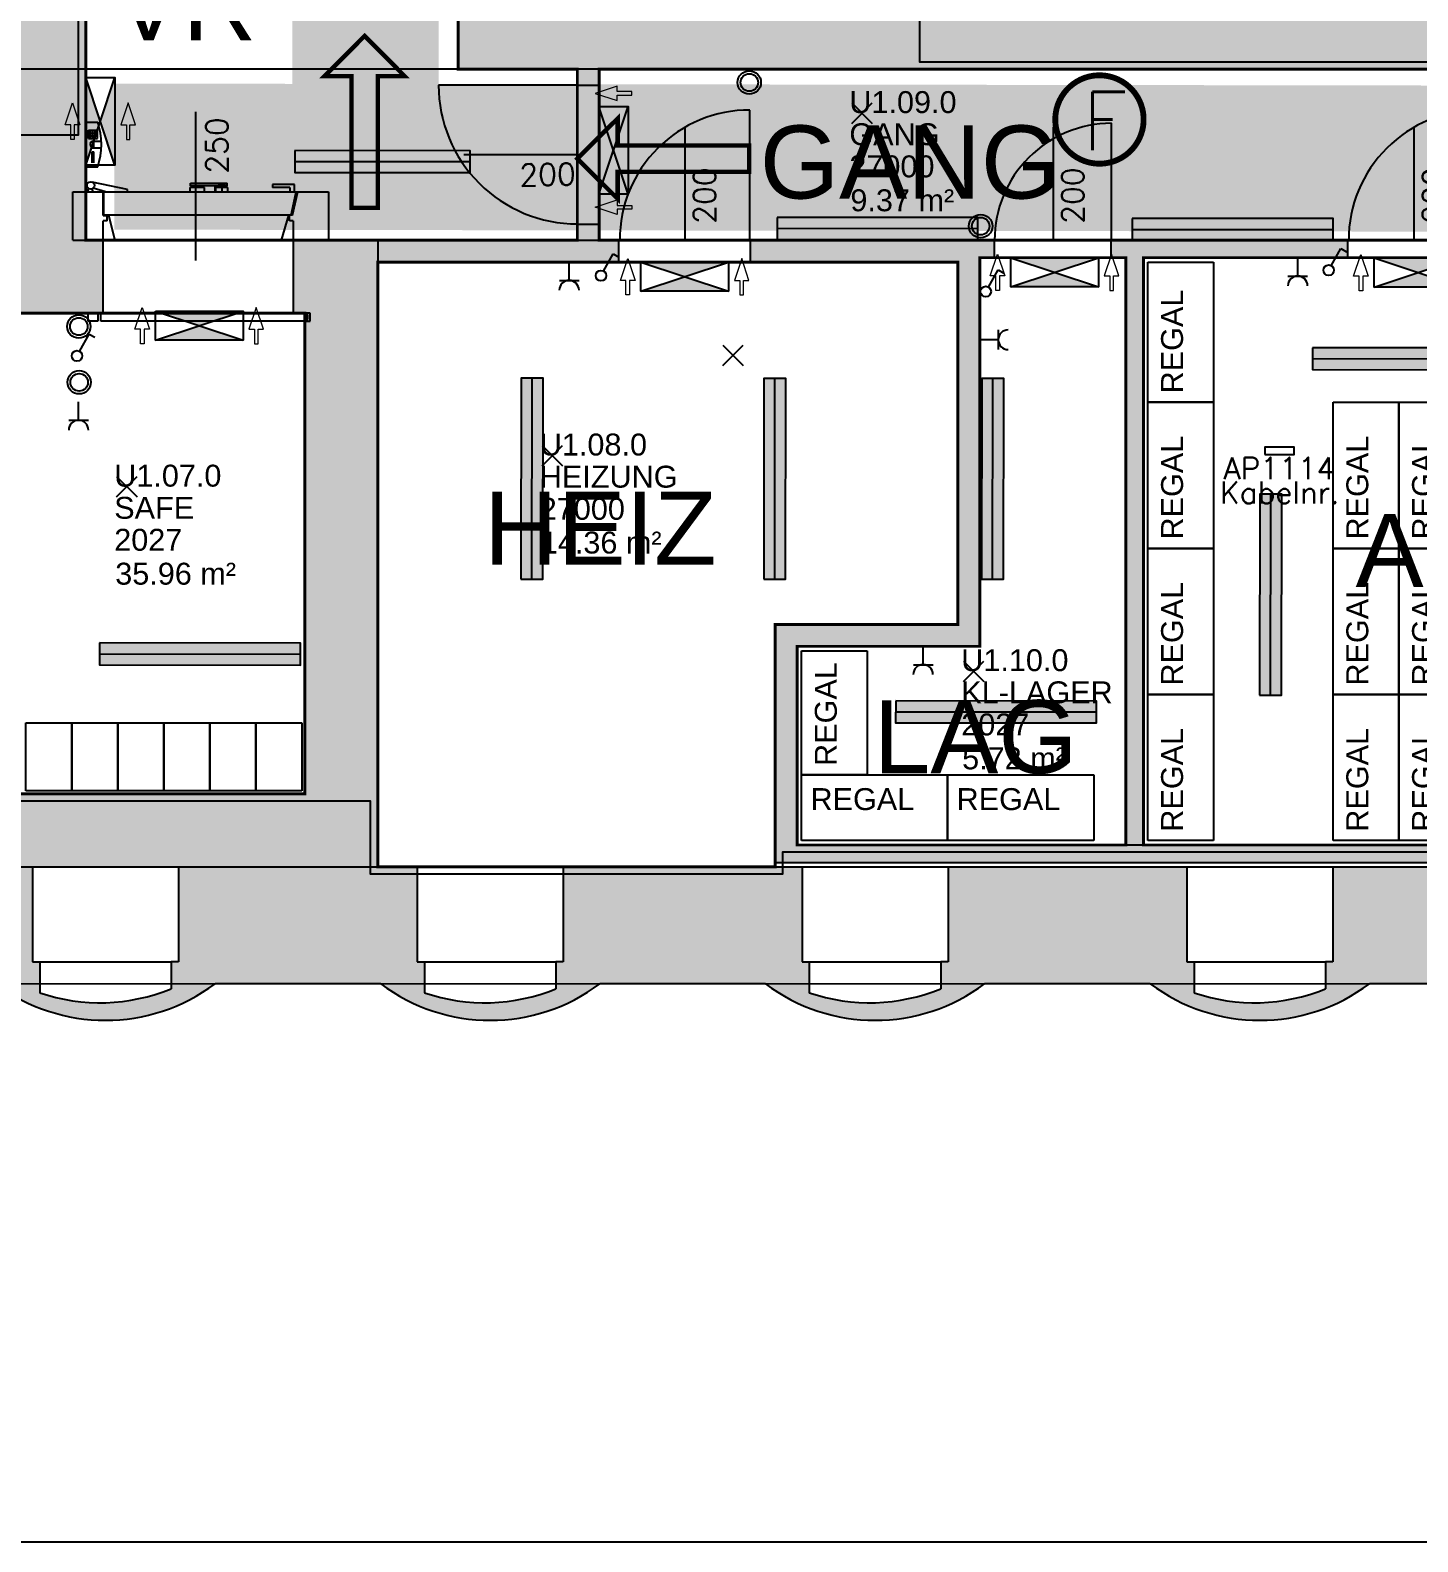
# Model space of a CAD drawing. Extents: x -90 to 4351, y -312 to 2865.
# Drawn here: x 1760 to 2710, y -186 to 849 of the extents above; entities that cross this region are included whole.
import ezdxf
from ezdxf.enums import TextEntityAlignment as Align

# ---------------------------------------------------------------- set-up
doc = ezdxf.new("R2010")
doc.units = 0
doc.header["$LTSCALE"] = 120
doc.header["$MEASUREMENT"] = 0
doc.header["$PDMODE"] = 3
doc.header["$PDSIZE"] = 7
doc.layers.get('0').update_dxf_attribs({"linetype": 'CONTINUOUS'})
for name, color, linetype in [('Added', 3, 'CONTINUOUS'), ('ARC-Tueren', 5, 'CONTINUOUS'), ('ARC-Tueren-nv', 5, 'CONTINUOUS'), ('BE-T-RNBVBF', 7, 'CONTINUOUS'), ('Deleted', 1, 'CONTINUOUS')]:
    doc.layers.add(name, color=color, linetype=linetype)
doc.styles.add('ATTRIBUTE', font='arial.ttf', dxfattribs={"width": 0.8, "height": 12.5})
doc.styles.add('MOE', font='arial.ttf')
doc.styles.add('RNB', font='arial.ttf', dxfattribs={"width": 0.8})
doc.styles.get("Standard").update_dxf_attribs({"font": 'simplex.shx'})

# ---------------------------------------------------------------- blocks, each defined once
blk = doc.blocks.new('WLAN-Sender')
at = {"layer": 'Added'}
blk.add_lwpolyline([(-10, 0), (10, 0), (10, 5), (-10, 5)], close=True, dxfattribs=at)
at = {"layer": 'Deleted'}
blk.add_lwpolyline([(-10, 0), (10, 0), (10, 5), (-10, 5)], close=True, dxfattribs=at)
at = {"layer": 'Added'}
for tag, p in [('ACCESSPOINT-NR.', (0, -17)), ('KABELNR.', (0, -33.6))]:
    blk.add_attdef(tag, text='', height=15, dxfattribs=at).set_placement(p, align=Align.CENTER)
at = {"layer": 'Deleted'}
for tag, p in [('ACCESSPOINT-NR.', (0, -17)), ('KABELNR.', (0, -33.6))]:
    blk.add_attdef(tag, text='', height=15, dxfattribs=at).set_placement(p, align=Align.CENTER)
blk = doc.blocks.new('RNB-VBF')
at = {"layer": 'Added'}
blk.add_point((0, 0), dxfattribs=at)
at = {"layer": 'Deleted'}
blk.add_point((0, 0), dxfattribs=at)
at = {"layer": 'Added', "style": 'RNB'}
for tag, p in [('RAUM_NUMMER', (-8.6, 0.1)), ('RAUM_BEZEICHNUNG', (-8.6, -21.9)), ('RAUM_NUMMER_OE', (-8.6, -43.9)), ('FLAECHE', (-7.9, -67.1))]:
    blk.add_attdef(tag, p, '', height=15, dxfattribs=at)
for tag, p, height, flags in [('BELEGUNG_MAX', (72.4, -52.8), 2.5, 9), ('BELEGUNG_AUS_MOEBLIERUNGSPLAN', (72.4, -56.9), 2.5, 9), ('ID', (72.4, -61.1), 2.5, 9), ('BEMERKUNG', (72.4, -69.4), 2.5, 9), ('RAUM_HOEHE', (72.4, -73.4), 2.5, 9), ('ID_RNB', (72.4, -65.3), 2.5, 9), ('RAUM_NUMMER_PLATZHALTER', (-9.2, -89.3), 15, 1), ('RAUM_FUNKTION', (72.4, -77.4), 2.5, 9), ('RAUM_AUFBAU', (72.4, -81.4), 2.5, 9), ('RAUM_MIETEINHEIT', (72.4, -85.4), 2.5, 9), ('BODENBELAG_AUS_PLAN', (-9.2, -111.3), 15, 1)]:
    blk.add_attdef(tag, p, '', height=height, dxfattribs=dict(at, flags=flags))
at = {"layer": 'Deleted', "style": 'RNB'}
for tag, p in [('RAUM_NUMMER', (-8.6, 0.1)), ('RAUM_BEZEICHNUNG', (-8.6, -21.9)), ('RAUM_NUMMER_OE', (-8.6, -43.9)), ('FLAECHE', (-7.9, -67.1))]:
    blk.add_attdef(tag, p, '', height=15, dxfattribs=at)
for tag, p, height, flags in [('BELEGUNG_MAX', (72.4, -52.8), 2.5, 9), ('BELEGUNG_AUS_MOEBLIERUNGSPLAN', (72.4, -56.9), 2.5, 9), ('ID', (72.4, -61.1), 2.5, 9), ('BEMERKUNG', (72.4, -69.4), 2.5, 9), ('RAUM_HOEHE', (72.4, -73.4), 2.5, 9), ('ID_RNB', (72.4, -65.3), 2.5, 9), ('RAUM_NUMMER_PLATZHALTER', (-9.2, -89.3), 15, 1), ('RAUM_FUNKTION', (72.4, -77.4), 2.5, 9), ('RAUM_AUFBAU', (72.4, -81.4), 2.5, 9), ('RAUM_MIETEINHEIT', (72.4, -85.4), 2.5, 9), ('BODENBELAG_AUS_PLAN', (-9.2, -111.3), 15, 1)]:
    blk.add_attdef(tag, p, '', height=height, dxfattribs=dict(at, flags=flags))
blk = doc.blocks.new('*U41')
for p, q in [((0, 0), (31.5, 0)), ((0, -46.5), (0, 0)), ((31.5, 0), (31.5, -46.5)), ((31.5, -46.5), (0, -46.5))]:
    blk.add_line(p, q)
at = {"style": 'MOE'}
blk.add_attdef('BEZEICHNUNG', (-2, -72.4), '', height=15, dxfattribs=at)
for tag, p, flags in [('LAENGE1', (-3.6, -89.5), 3), ('BREITE1', (-3.8, -104.6), 3), ('HOEHE', (-4.5, -120.7), 1), ('INVENTARNUMMER', (-4.5, -136.1), 1), ('HERSTELLER', (-4.5, -151.1), 1), ('DB_ID', (-4.5, -166.1), 1), ('BEMERKUNG', (-4.5, -184.3), 1)]:
    blk.add_attdef(tag, p, '', height=12.5, dxfattribs=dict(at, flags=flags))
blk = doc.blocks.new('*U44')
for p, q in [((0, 0), (96, 0)), ((0, -45), (0, 0)), ((96, 0), (96, -45)), ((96, -45), (0, -45))]:
    blk.add_line(p, q)
at = {"style": 'MOE'}
blk.add_attdef('BEZEICHNUNG', (6.1, -24.1), '', height=15, dxfattribs=at)
for tag, p, flags in [('LAENGE1', (7.7, -61.2), 3), ('BREITE1', (7.6, -76.7), 3), ('HOEHE', (7.7, -91.8), 1), ('INVENTARNUMMER', (7.7, -107.2), 1), ('HERSTELLER', (7.7, -122.2), 1), ('DB_ID', (7.7, -137.2), 1), ('BEMERKUNG', (7.7, -155.4), 1)]:
    blk.add_attdef(tag, p, '', height=12.5, dxfattribs=dict(at, flags=flags))
blk = doc.blocks.new('*U46')
for p, q in [((0, 0), (100, 0)), ((0, -45), (0, 0)), ((100, 0), (100, -45)), ((100, -45), (0, -45))]:
    blk.add_line(p, q)
at = {"style": 'MOE'}
blk.add_attdef('BEZEICHNUNG', (6.1, -24.1), '', height=15, dxfattribs=at)
for tag, p, flags in [('LAENGE1', (7.7, -61.2), 3), ('BREITE1', (7.6, -76.7), 3), ('HOEHE', (7.7, -91.8), 1), ('INVENTARNUMMER', (7.7, -107.2), 1), ('HERSTELLER', (7.7, -122.2), 1), ('DB_ID', (7.7, -137.2), 1), ('BEMERKUNG', (7.7, -155.4), 1)]:
    blk.add_attdef(tag, p, '', height=12.5, dxfattribs=dict(at, flags=flags))
blk = doc.blocks.new('*U47')
for p, q in [((0, 0), (85, 0)), ((0, -45), (0, 0)), ((85, 0), (85, -45)), ((85, -45), (0, -45))]:
    blk.add_line(p, q)
at = {"style": 'MOE'}
blk.add_attdef('BEZEICHNUNG', (6.1, -24.1), '', height=15, dxfattribs=at)
for tag, p, flags in [('LAENGE1', (7.7, -61.2), 3), ('BREITE1', (7.6, -76.7), 3), ('HOEHE', (7.7, -91.8), 1), ('INVENTARNUMMER', (7.7, -107.2), 1), ('HERSTELLER', (7.7, -122.2), 1), ('DB_ID', (7.7, -137.2), 1), ('BEMERKUNG', (7.7, -155.4), 1)]:
    blk.add_attdef(tag, p, '', height=12.5, dxfattribs=dict(at, flags=flags))
blk = doc.blocks.new('*U63')
at = {"layer": 'ARC-Tueren'}
blk.add_line((-47, -28.3), (-47, -123.3), dxfattribs=at)
blk.add_arc((-47, -28.3), 95, 270, 0, dxfattribs=at)
at = {"layer": 'ARC-Tueren-nv'}
blk.add_line((0.5, -105.9), (0.5, -28.3), dxfattribs=at)
at = {"layer": 'ARC-Tueren-nv', "flags": 1}
for tag, p in [('TUERTYP', (-98.6, 40.2)), ('FLAECHE', (-98.6, 31.6)), ('DORNMASS', (-98.6, 23.1)), ('ANSCHLAGTYP', (-98.6, 14.5)), ('MATERIAL', (-98.6, 5.9)), ('FARBE', (-98.6, -2.6))]:
    blk.add_attdef(tag, p, '', height=5, dxfattribs=at)
at = {"layer": 'ARC-Tueren-nv'}
for tag, p in [('BRANDSCHUTZ-KL', (1.3, 4.2)), ('BEMERKUNG', (4.2, -11.2)), ('TUER-NR', (0.6, -14.2))]:
    blk.add_attdef(tag, text='', height=12.5, dxfattribs=at).set_placement(p, align=Align.CENTER)
at = {"layer": 'ARC-Tueren-nv', "flags": 2}
blk.add_attdef('BREITE1', (-5, -68.5), '', height=15, rotation=91.3087, dxfattribs=at)
at = {"layer": 'ARC-Tueren-nv'}
blk.add_attdef('HOEHE', (22.1, -67.9), '', height=15, rotation=91.3087, dxfattribs=at)
blk = doc.blocks.new('*U65')
at = {"layer": 'ARC-Tueren'}
blk.add_line((-44, -28.3), (-44, -117.4), dxfattribs=at)
blk.add_arc((-44, -28.3), 89.1, 270, 0, dxfattribs=at)
at = {"layer": 'ARC-Tueren-nv'}
blk.add_line((0.5, -105.9), (0.5, -28.3), dxfattribs=at)
at = {"layer": 'ARC-Tueren-nv', "flags": 1}
for tag, p in [('TUERTYP', (-98.6, 40.2)), ('FLAECHE', (-98.6, 31.6)), ('DORNMASS', (-98.6, 23.1)), ('ANSCHLAGTYP', (-98.6, 14.5)), ('MATERIAL', (-98.6, 5.9)), ('FARBE', (-98.6, -2.6))]:
    blk.add_attdef(tag, p, '', height=5, dxfattribs=at)
at = {"layer": 'ARC-Tueren-nv'}
for tag, p in [('BRANDSCHUTZ-KL', (1.3, 4.2)), ('BEMERKUNG', (4.2, -11.2)), ('TUER-NR', (0.6, -14.2))]:
    blk.add_attdef(tag, text='', height=12.5, dxfattribs=at).set_placement(p, align=Align.CENTER)
blk.add_attdef('HOEHE', (-20.5, -39.5), '', height=15, rotation=270.0078, dxfattribs=at)
at = {"layer": 'ARC-Tueren-nv', "flags": 2}
blk.add_attdef('BREITE1', (6.6, -39.5), '', height=15, rotation=270.0078, dxfattribs=at)
blk = doc.blocks.new('*U66')
at = {"layer": 'ARC-Tueren'}
blk.add_line((-39.5, -28.3), (-39.5, -108.3), dxfattribs=at)
blk.add_arc((-39.5, -28.3), 80, 270, 0, dxfattribs=at)
at = {"layer": 'ARC-Tueren-nv'}
blk.add_line((0.5, -105.9), (0.5, -28.3), dxfattribs=at)
at = {"layer": 'ARC-Tueren-nv', "flags": 1}
for tag, p in [('TUERTYP', (-98.6, 40.2)), ('FLAECHE', (-98.6, 31.6)), ('DORNMASS', (-98.6, 23.1)), ('ANSCHLAGTYP', (-98.6, 14.5)), ('MATERIAL', (-98.6, 5.9)), ('FARBE', (-98.6, -2.6))]:
    blk.add_attdef(tag, p, '', height=5, dxfattribs=at)
at = {"layer": 'ARC-Tueren-nv'}
for tag, p in [('BRANDSCHUTZ-KL', (1.3, 4.2)), ('BEMERKUNG', (4.2, -11.2)), ('TUER-NR', (0.6, -14.2))]:
    blk.add_attdef(tag, text='', height=12.5, dxfattribs=at).set_placement(p, align=Align.CENTER)
blk.add_attdef('HOEHE', (-20.5, -39.5), '', height=15, rotation=270.0078, dxfattribs=at)
at = {"layer": 'ARC-Tueren-nv', "flags": 2}
blk.add_attdef('BREITE1', (6.6, -39.5), '', height=15, rotation=270.0078, dxfattribs=at)
blk = doc.blocks.new('*U68')
at = {"layer": 'ARC-Tueren'}
for p, q in [((-78.2, -6.2), (-78.2, -11.6)), ((-75.2, -6.2), (-78.2, -6.2)), ((-73.5, -6.2), (65, -6.2)), ((65, -6.2), (65, -11.6)), ((67, -11.6), (67, -6.2)), ((67, -6.2), (73.8, -6.2)), ((73.8, -6.2), (73.8, -11.6)), ((-78.2, -11.6), (-75.2, -11.6)), ((-66.6, -11.6), (-73.5, -11.6)), ((-66.6, -74.9), (-66.6, -11.6)), ((63.4, -11.6), (-66.6, -11.6)), ((63.4, -11.6), (63.4, -74.9)), ((63.4, -11.6), (65, -11.6)), ((73.8, -11.6), (67, -11.6)), ((-90.7, -94.6), (-90.7, -61.6)), ((-90.7, -61.6), (-66.6, -61.6)), ((-58.7, -61.6), (-63.7, -78.6)), ((55.5, -61.6), (-58.7, -61.6)), ((59.8, -78.6), (55.5, -61.6)), ((84.3, -61.6), (63.4, -61.6)), ((84.3, -61.6), (84.3, -94.6)), ((-66.2, -78.6), (-69.7, -94.6)), ((-65.2, -78.6), (-68.7, -94.6)), ((-66.6, -74.9), (-64.1, -74.9)), ((-66.2, -78.6), (63.3, -78.6)), ((-64.1, -74.9), (-64.1, -78.6)), ((60.7, -74.9), (60.7, -78.5)), ((60.7, -74.9), (63.4, -74.9)), ((63.4, -78.5), (60.7, -78.5)), ((63.3, -94.6), (63.3, -78.6)), ((63.4, -78.5), (63.4, -94.6)), ((84.3, -94.6), (-90.7, -94.6)), ((-67.4, -94.6), (-67.4, -99.7)), ((-67.4, -99.7), (-52.4, -99.7)), ((-64.4, -97.7), (-64.4, -94.6)), ((-64.4, -97.7), (-52.4, -97.7)), ((-52.4, -99.7), (-52.4, -97.6)), ((-21.8, -94.6), (-21.8, -97.6)), ((-21.8, -97.6), (-13.4, -97.6)), ((-21.4, -98.7), (-21.4, -100.7)), ((-21.4, -98.7), (3.6, -98.7)), ((3.6, -100.7), (-21.4, -100.7)), ((-19.8, -97.6), (-19.8, -99.6)), ((-19.8, -99.6), (-15.8, -99.6)), ((-17.9, -94.7), (-17.9, -98.7)), ((-15.8, -99.6), (-15.8, -97.6)), ((-13.4, -97.6), (-13.4, -94.6)), ((-12.9, -98.7), (-12.9, -94.7)), ((-5.9, -94.6), (-5.9, -97.6)), ((-5.9, -97.6), (4.1, -97.6)), ((3.6, -98.7), (3.6, -100.7)), ((4.1, -97.6), (4.1, -94.6)), ((46.9, -94.6), (46.9, -96.3)), ((46.9, -96.3), (71.1, -101.4)), ((61.9, -94.6), (70.2, -97.3)), ((70.2, -94.6), (70.9, -96.8)), ((73.9, -94.6), (73.3, -96.9))]:
    blk.add_line(p, q, dxfattribs=at)
blk.add_circle((72, -99.1), 2.5, dxfattribs=at)
for radius, start, end in [(3.2, 122.4613, 237.5372), (2.7, 89.8688, 269.9348)]:
    blk.add_arc((-73.5, -8.9), radius, start, end, dxfattribs=at)
at = {"layer": 'ARC-Tueren-nv'}
blk.add_line((0, -47.6), (0, -149.4), dxfattribs=at)
at = {"layer": 'ARC-Tueren-nv', "flags": 1}
for tag, p in [('TUERTYP', (-112.2, 43.9)), ('FLAECHE', (-112.2, 35.3)), ('DORNMASS', (-112.2, 26.8)), ('ANSCHLAGTYP', (-112.2, 18.2)), ('MATERIAL', (-112.2, 9.6)), ('FARBE', (-112.2, 1.1)), ('BEMERKUNG', (-112.2, -7.5))]:
    blk.add_attdef(tag, p, '', height=5, dxfattribs=at)
at = {"layer": 'ARC-Tueren-nv'}
for tag, p in [('BRANDSCHUTZ-KL', (-6.2, -6.6)), ('TUER-NR', (-2.4, -22.1))]:
    blk.add_attdef(tag, text='', height=12.5, dxfattribs=at).set_placement(p, align=Align.CENTER)
blk.add_attdef('HOEHE', (-21.9, -107.1), '', height=15, rotation=270, dxfattribs=at)
at = {"layer": 'ARC-Tueren-nv', "flags": 2}
blk.add_attdef('BREITE1', (4.8, -107.1), '', height=15, rotation=270, dxfattribs=at)
blk = doc.blocks.new('*U70')
at = {"style": 'RNB'}
blk.add_attdef('RAUM_BEZEICHNUNG', (-4.28, -2.58), '', height=5, dxfattribs=at)
blk = doc.blocks.new('*U72')
at = {"style": 'RNB'}
blk.add_attdef('RAUM_BEZEICHNUNG', (-4.28, -2.58), '', height=5, dxfattribs=at)
blk = doc.blocks.new('*U74')
h = blk.add_hatch(color=254)
edge = h.paths.add_edge_path()
edge.add_line((-30.2, 1.7), (-30.2, -1.7))
edge.add_arc((0, 0), 30.2, 183.1801, 356.8199)
edge.add_line((30.2, -1.7), (30.2, 1.7))
edge.add_arc((0, 0), 30.2, 3.1801, 176.8199)
at = {"color": 1, "const_width": 4}
blk.add_lwpolyline([(-30.2, 1.7), (-30.2, -1.7, 0.945982), (30.2, -1.7), (30.2, 1.7, 0.945982)], format="xyb", close=True, dxfattribs=at)
at = {"color": 7, "insert": (-11.7, 19), "char_height": 40, "width": 40, "attachment_point": 1}
blk.add_mtext('F', dxfattribs=at)
blk = doc.blocks.new('*U77')
at = {"linetype": 'Continuous', "lineweight": 0}
blk.add_hatch(color=64, dxfattribs=at).paths.add_polyline_path([(-90, 9), (-90, 27.5), (-117.6, 0), (-90, -27.5), (-90, -9), (0, -9), (0, 0), (0, 9)])
at = {"color": 7, "linetype": 'Continuous', "lineweight": 0, "const_width": 3, "flags": 128}
blk.add_lwpolyline([(0, 0), (0, 9), (-90, 9), (-90, 27.5), (-117.6, 0), (-90, -27.5), (-90, -9), (0, -9)], close=True, dxfattribs=at)
blk = doc.blocks.new('*U80')
at = {"linetype": 'Continuous', "lineweight": 0}
blk.add_hatch(color=64, dxfattribs=at).paths.add_polyline_path([(9, 90), (27.5, 90), (0, 117.6), (-27.5, 90), (-9, 90), (-9, 0), (0, 0), (9, 0)])
at = {"color": 7, "linetype": 'Continuous', "lineweight": 0, "const_width": 3, "flags": 128}
blk.add_lwpolyline([(0, 0), (9, 0), (9, 90), (27.5, 90), (0, 117.6), (-27.5, 90), (-9, 90), (-9, 0)], close=True, dxfattribs=at)
blk = doc.blocks.new('*U91')
for p, q in [((6.7, 0), (-6.8, 0)), ((0, 0), (0, -12.6))]:
    blk.add_line(p, q)
blk.add_arc((0, 6.7), 6.75, 180, 0)
blk = doc.blocks.new('*U93')
for p, q in [((6.7, 0), (-6.8, 0)), ((0, 0), (0, -12.6))]:
    blk.add_line(p, q)
blk.add_arc((0, 6.7), 6.75, 180, 0)
blk = doc.blocks.new('*U94')
for p, q in [((6.7, 0), (-6.8, 0)), ((0, 0), (0, -12.6))]:
    blk.add_line(p, q)
blk.add_arc((0, 6.7), 6.75, 180, 0)
blk = doc.blocks.new('*U97')
for radius in [8, 6]:
    blk.add_circle((0, 0), radius)
blk = doc.blocks.new('*U99')
for radius in [8, 6]:
    blk.add_circle((0, 0), radius)
blk = doc.blocks.new('*U100')
for radius in [8, 6]:
    blk.add_circle((0, 0), radius)
blk = doc.blocks.new('*U101')
for radius in [8, 6]:
    blk.add_circle((0, 0), radius)
blk = doc.blocks.new('*U103')
for p, q in [((1.8, 3.1), (8.4, 14.9)), ((8.4, 14.9), (12.3, 12.7))]:
    blk.add_line(p, q)
blk.add_circle((0, 0), 3.6)
blk = doc.blocks.new('*U105')
for p, q in [((1.8, 3.1), (8.4, 14.9)), ((8.4, 14.9), (12.3, 12.7))]:
    blk.add_line(p, q)
blk.add_circle((0, 0), 3.6)
blk = doc.blocks.new('*U107')
for p, q in [((1.8, 3.1), (8.4, 14.9)), ((8.4, 14.9), (12.3, 12.7))]:
    blk.add_line(p, q)
blk.add_circle((0, 0), 3.6)
blk = doc.blocks.new('*U108')
for p, q in [((1.8, 3.1), (8.4, 14.9)), ((8.4, 14.9), (12.3, 12.7))]:
    blk.add_line(p, q)
blk.add_circle((0, 0), 3.6)
blk = doc.blocks.new('*U111')
h = blk.add_hatch(color=256)
h.paths.add_polyline_path([(30, 10), (-30, 10), (0, 0)])
h.paths.add_polyline_path([(30, -10), (0, 0), (-30, -10)])
for p, q in [((-30, -10), (30, 10)), ((-30, 10), (30, -10))]:
    blk.add_line(p, q)
at = {"lineweight": 5}
for points in [[(-37.8, -2.5), (-37.8, -12.5), (-40.3, -12.5), (-40.3, -2.5), (-44, -2.5), (-39, 12.5), (-34, -2.5)], [(37.8, -2.5), (37.8, -12.5), (40.3, -12.5), (40.3, -2.5), (44, -2.5), (39, 12.5), (34, -2.5)]]:
    blk.add_lwpolyline(points, close=True, dxfattribs=at)
blk.add_lwpolyline([(-30, 10), (30, 10), (30, -10), (-30, -10)], close=True)
blk = doc.blocks.new('*U113')
h = blk.add_hatch(color=256)
h.paths.add_polyline_path([(30, 10), (-30, 10), (0, 0)])
h.paths.add_polyline_path([(30, -10), (0, 0), (-30, -10)])
for p, q in [((-30, -10), (30, 10)), ((-30, 10), (30, -10))]:
    blk.add_line(p, q)
at = {"lineweight": 5}
for points in [[(-2.5, 17.8), (-12.5, 17.8), (-12.5, 20.3), (-2.5, 20.3), (-2.5, 24), (12.5, 19), (-2.5, 14)], [(-2.5, -17.8), (-12.5, -17.8), (-12.5, -20.3), (-2.5, -20.3), (-2.5, -24), (12.5, -19), (-2.5, -14)]]:
    blk.add_lwpolyline(points, close=True, dxfattribs=at)
blk.add_lwpolyline([(-30, 10), (30, 10), (30, -10), (-30, -10)], close=True)
blk = doc.blocks.new('*U122')
at = {"ltscale": 100}
blk.add_hatch(color=256, dxfattribs=at).paths.add_polyline_path([(0, 1.5), (0, 0), (13.75, 0), (13.75, 1.5)])
at = {"color": 7, "ltscale": 100}
blk.add_line((0, 0.75), (13.75, 0.75), dxfattribs=at)
blk.add_lwpolyline([(0, 1.5), (0, 0), (13.75, 0), (13.75, 1.5)], close=True, dxfattribs=at)
at = {"color": 7, "ltscale": 100, "style": 'ATTRIBUTE', "width": 0.8, "flags": 1}
for tag, p in [('TYPE', (0, -4.21)), ('BEZEICHNUNG', (-0.01, -6.19)), ('BEMERKUNG', (-0.01, -8.19)), ('DB_ID', (-0.01, -10.19)), ('ANLAGENGRUPPE', (-0.01, -11.97)), ('LICHTFARBE', (-0.01, -13.92)), ('SCHALTGRUPPE', (-0.01, -15.69))]:
    blk.add_attdef(tag, p, '', height=1.25, dxfattribs=at)
blk = doc.blocks.new('*U124')
at = {"ltscale": 100}
blk.add_hatch(color=256, dxfattribs=at).paths.add_polyline_path([(0, 1.5), (0, 0), (13.75, 0), (13.75, 1.5)])
at = {"color": 7, "ltscale": 100}
blk.add_line((0, 0.75), (13.75, 0.75), dxfattribs=at)
blk.add_lwpolyline([(0, 1.5), (0, 0), (13.75, 0), (13.75, 1.5)], close=True, dxfattribs=at)
at = {"color": 7, "ltscale": 100, "style": 'ATTRIBUTE', "width": 0.8, "flags": 1}
for tag, p in [('TYPE', (0, -4.21)), ('BEZEICHNUNG', (-0.01, -6.19)), ('BEMERKUNG', (-0.01, -8.19)), ('DB_ID', (-0.01, -10.19)), ('ANLAGENGRUPPE', (-0.01, -11.97)), ('LICHTFARBE', (-0.01, -13.92)), ('SCHALTGRUPPE', (-0.01, -15.69))]:
    blk.add_attdef(tag, p, '', height=1.25, dxfattribs=at)
blk = doc.blocks.new('*U125')
at = {"ltscale": 100}
blk.add_hatch(color=256, dxfattribs=at).paths.add_polyline_path([(0, 1.5), (0, 0), (12, 0), (12, 1.5)])
at = {"color": 7, "ltscale": 100}
blk.add_line((0, 0.75), (12, 0.75), dxfattribs=at)
blk.add_lwpolyline([(0, 1.5), (0, 0), (12, 0), (12, 1.5)], close=True, dxfattribs=at)
at = {"color": 7, "ltscale": 100, "style": 'ATTRIBUTE', "width": 0.8, "flags": 1}
for tag, p in [('TYPE', (0, -4.21)), ('BEZEICHNUNG', (-0.01, -6.19)), ('BEMERKUNG', (-0.01, -8.19)), ('DB_ID', (-0.01, -10.19)), ('ANLAGENGRUPPE', (-0.01, -11.97)), ('LICHTFARBE', (-0.01, -13.92)), ('SCHALTGRUPPE', (-0.01, -15.69))]:
    blk.add_attdef(tag, p, '', height=1.25, dxfattribs=at)
blk = doc.blocks.new('RNB-MVG')
at = {"layer": 'Added'}
blk.add_point((0, 0), dxfattribs=at)
at = {"layer": 'Deleted'}
blk.add_point((0, 0), dxfattribs=at)
at = {"layer": 'Added', "style": 'RNB'}
for tag, p in [('MIETFLAECHE_NAME', (-8.6, 0.1)), ('FLAECHE_NETTO', (-8.6, -21.9)), ('FLAECHE_BRUTTO', (-8.6, -43.9))]:
    blk.add_attdef(tag, p, '', height=15, dxfattribs=at)
at = {"layer": 'Deleted', "style": 'RNB'}
for tag, p in [('MIETFLAECHE_NAME', (-8.6, 0.1)), ('FLAECHE_NETTO', (-8.6, -21.9)), ('FLAECHE_BRUTTO', (-8.6, -43.9))]:
    blk.add_attdef(tag, p, '', height=15, dxfattribs=at)

msp = doc.modelspace()

# ---------------------------------------------------------------- hatches: boundary and pattern name
at = {"layer": 'Added'}
h = msp.add_hatch(color=256, dxfattribs=at)
h.paths.add_polyline_path([(2602.5, 2159.3), (2524.4, 2172.8), (2507.5, 2074.2), (2585.5, 2060.8)])
h.paths.add_polyline_path([(2585.5, 2060.8), (2507.5, 2074.2), (2483.7, 1936.2), (2561.7, 1922.8)])
h.paths.add_polyline_path([(2544.8, 1824.2), (2466.7, 1837.7), (2462.9, 1815.5), (2242.5, 1853.5), (2234.4, 1806.7), (2454.8, 1768.7), (2444.7, 1710.2), (2522.8, 1696.8)])
h.paths.add_polyline_path([(2561.7, 1922.8), (2537.1, 1927), (2520.1, 1828.5), (2544.8, 1824.2)])
h.paths.add_polyline_path([(3302.6, 1546), (2496.8, 1546), (2505.8, 1598.2), (2427.8, 1611.7), (2416.8, 1547.9), (2478, 1466.8), (3252.6, 1466.8), (3252.6, 907.2), (3252.6, 822.3), (3252.6, 276.3), (3117.3, 276.3), (3117.3, 822.3), (3252.6, 822.3), (3252.6, 907.2), (3117.3, 907.2), (3117.3, 1322.2), (3084.8, 1322.2), (3084.8, 907.2), (3011.6, 907.2), (3011.6, 1322.2), (2710.1, 1322.2), (2710.1, 889.3), (2411.1, 889.3), (2411.1, 1321.1), (2364.1, 1321.1), (2364.1, 909.3), (2053.3, 909.3), (2053.3, 822.3), (2364.1, 822.3), (2740.1, 822.3), (2792.3, 822.3), (2792.3, 907.2), (2740.1, 907.2), (2740.1, 1272.2), (2969.3, 1272.2), (2969.3, 907.2), (2919.3, 907.2), (2919.3, 822.3), (3084.8, 822.3), (3084.8, 819.3), (3084.8, 807.3), (3084.8, 276.3), (2915.4, 276.3), (2915.4, 211.3), (2910.4, 211.3), (2910.4, 196.3), (2910.4, 192.9, -0.181689), (2820.4, 190.1), (2820.4, 196.3), (2820.4, 211.3), (2815.4, 211.3), (2815.4, 276.3), (2652, 276.3), (2652, 211.3), (2647, 211.3), (2647, 196.3), (2647, 192.9, -0.181689), (2557, 190.1), (2557, 196.3), (2557, 211.3), (2552, 211.3), (2552, 276.3), (2388.6, 276.3), (2388.6, 211.3), (2383.6, 211.3), (2383.6, 196.3), (2383.6, 192.9, -0.181689), (2293.6, 190.1), (2293.6, 196.3), (2293.6, 211.3), (2288.6, 211.3), (2288.6, 276.3), (2125.2, 276.3), (2125.2, 211.3), (2120.2, 211.3), (2120.2, 196.3), (2120.2, 192.9, -0.181689), (2030.2, 190.1), (2030.2, 196.3), (2030.2, 211.3), (2025.2, 211.3), (2025.2, 276.3), (1861.8, 276.3), (1861.8, 211.3), (1856.8, 211.3), (1856.8, 196.3), (1856.8, 192.9, -0.181689), (1766.8, 190.1), (1766.8, 196.3), (1766.8, 211.3), (1761.8, 211.3), (1761.8, 276.3), (1629.8, 276.3), (1629.8, 260.5), (1404.8, 260.5), (1404.8, 195.5), (1399.8, 195.5), (1399.8, 180.5), (1399.8, 177.1, -0.181689), (1309.8, 174.3), (1309.8, 180.5), (1309.8, 195.5), (1304.8, 195.5), (1304.8, 260.5), (1075.6, 260.5), (989.4, 379.4), (1029.9, 614.6), (965.8, 625.6), (966.7, 630.6), (951.9, 633.1), (945.8, 634.2, -0.181689), (963.8, 722.4), (967.2, 721.8), (982, 719.3), (982.8, 724.2), (1046.9, 713.1), (1065.7, 822.3), (1157.2, 822.3), (1157.2, 909.3), (1106.5, 909.3), (1132.7, 1061.6), (1068.7, 1072.7), (1069.5, 1077.6), (1054.8, 1080.1), (1048.6, 1081.2, -0.181689), (1066.7, 1169.4), (1070, 1168.8), (1084.8, 1166.3), (1085.7, 1171.2), (1149.7, 1160.2), (1183.9, 1358.5), (1105.1, 1372.1), (1075.1, 1198.4, 0.333333), (1049.7, 1050.6), (1037.2, 978.2), (1012.1, 982.5), (972.3, 751.4, 0.333333), (946.8, 603.5), (904.8, 359.7), (1034.8, 180.5), (1279.8, 180.5, 0.333333), (1429.8, 180.5), (1674.8, 180.5), (1674.8, 196.3), (1736.8, 196.3, 0.333333), (1886.8, 196.3), (2000.2, 196.3, 0.333333), (2150.2, 196.3), (2263.6, 196.3, 0.333333), (2413.6, 196.3), (2527, 196.3, 0.333333), (2677, 196.3), (2790.4, 196.3, 0.333333), (2940.4, 196.3), (3302.6, 196.3), (3302.6, 1474.3)])
for points in [[(1777.7, 1565.7), (1858.2, 1551.9), (1849.1, 1498.6), (1846.6, 1499.1), (1798.3, 1219), (1798.3, 1119.3), (1760.8, 1119.3), (1760.8, 909.3), (1798.3, 909.3), (1798.3, 822.3), (1588.5, 822.3), (1588.5, 909.3), (1664.6, 909.3), (1712.3, 1186.3)], [(1917.9, 1025.3), (1917.9, 1197.6), (1960.1, 1442.6), (1861.6, 1459.6), (1817.9, 1206.1), (1817.9, 925.3), (1939.8, 925.3), (1939.8, 812.3), (1817.9, 812.5), (1817.9, 712.5), (2951.6, 710.8), (2951.8, 810.8), (2039.8, 812.2), (2039.8, 925.3), (2076.9, 925.3), (2076.9, 1025.3)]]:
    msp.add_hatch(color=256, dxfattribs=at).paths.add_polyline_path(points)
h = msp.add_hatch(color=256, dxfattribs=at)
h.paths.add_polyline_path([(2001.1, 1527.2), (1991.9, 1474), (2364.1, 1409.9), (2364.1, 1391.8), (2364.1, 1321.1), (2411.1, 1321.1), (2411.1, 1364.5), (2331.3, 1470.4)])
h.paths.add_polyline_path([(1798.3, 822.3), (1081.2, 822.3), (1005.5, 382.7), (1082.7, 276.3), (1629.8, 276.3), (1998.3, 276.3), (1998.3, 705.3), (1940.3, 705.3), (1940.3, 655.3), (1948.3, 655.3), (1948.3, 326.3), (1108.1, 326.3), (1058.3, 395), (1123.3, 772.3), (1748.3, 772.3), (1748.3, 655.3), (1810.3, 655.3), (1810.3, 705.3), (1798.3, 705.3)])
h = msp.add_hatch(color=256, dxfattribs=at)
h.paths.add_polyline_path([(2662.3, 705.3), (2500.3, 705.3), (2500.3, 693.3), (2510.3, 693.3), (2510.3, 291.3), (2522.3, 291.3), (2522.3, 693.3), (2662.3, 693.3)])
h.paths.add_polyline_path([(2969.3, 728.3), (2957.3, 728.3), (2957.3, 705.3), (2752.3, 705.3), (2752.3, 693.3), (2969.3, 693.3)])
h.paths.add_polyline_path([(2969.3, 819.3), (2919.3, 819.3), (2919.3, 822.3), (2919.3, 907.2), (2969.3, 907.2), (2969.3, 1272.2), (2740.1, 1272.2), (2740.1, 1260.2), (2957.3, 1260.2), (2957.3, 919.2), (2907.3, 919.2), (2907.3, 907.2), (2907.3, 807.3), (2957.3, 807.3), (2957.3, 728.3), (2969.3, 728.3), (3030.8, 728.3), (3030.8, 807.3), (3084.8, 807.3), (3084.8, 819.3), (3018.8, 819.3), (3018.8, 740.3), (2969.3, 740.3)])
h.paths.add_polyline_path([(2907.3, 837.3), (2894.8, 837.3), (2894.8, 822.3), (2907.3, 822.3)], flags=17)
h.paths.add_polyline_path([(2804.8, 837.3), (2792.3, 837.3), (2792.3, 822.3), (2804.8, 822.3)], flags=17)
h = msp.add_hatch(color=256, dxfattribs=at)
h.paths.add_polyline_path([(2163.3, 705.3), (1998.3, 705.3), (1998.3, 690.3), (2163.3, 690.3)])
h.paths.add_polyline_path([(2149.8, 716.3), (2134.8, 716.3), (2134.8, 705.3), (2149.8, 705.3)])
h.paths.add_polyline_path([(2149.8, 822.3), (2134.8, 822.3), (2134.8, 811.3), (2149.8, 811.3)])
h.paths.add_polyline_path([(2420.3, 705.3), (2410.3, 705.3), (2253.3, 705.3), (2253.3, 690.3), (2395.3, 690.3), (2395.3, 442.3), (2285.3, 442.3), (2270.3, 442.3), (2270.3, 279.3), (2969.3, 279.3), (2969.3, 358.3), (3018.8, 358.3), (3018.8, 279.3), (3084.8, 279.3), (3084.8, 291.3), (3030.8, 291.3), (3030.8, 370.3), (2957.3, 370.3), (2957.3, 291.3), (2285.3, 291.3), (2285.3, 427.3), (2410.3, 427.3), (2410.3, 442.3), (2410.3, 693.3), (2420.3, 693.3)])

# ---------------------------------------------------------------- linework, layer by layer
for p, q in [((1798.3, 909.3), (1798.3, 822.3)), ((2053.3, 822.3), (2053.3, 909.3)), ((1798.3, 822.3), (1065.7, 822.3)), ((2053.3, 822.3), (1798.3, 822.3)), ((1798.3, 822.3), (1798.3, 705.3)), ((2364.1, 822.3), (2053.3, 822.3)), ((2134.8, 822.3), (2134.8, 811.3)), ((2149.8, 811.3), (2149.8, 822.3)), ((2740.1, 822.3), (2364.1, 822.3)), ((2134.8, 811.3), (2149.8, 811.3)), ((2134.8, 811.3), (2134.8, 716.3)), ((2149.8, 716.3), (2149.8, 811.3)), ((1798.3, 782.8), (1798.8, 782.8)), ((1798.3, 782.8), (1798.3, 770.8)), ((1798.8, 755.5), (1798.8, 786.1)), ((1798.8, 786.1), (1806.5, 786.1)), ((1800.1, 774.8), (1800.1, 780.5)), ((1800.1, 780.5), (1806.3, 780.5)), ((1800.1, 778.6), (1806.3, 778.6)), ((1800.1, 776.7), (1806.3, 776.7)), ((1801.6, 774.8), (1801.6, 780.5)), ((1803.2, 774.8), (1803.2, 780.5)), ((1804.8, 774.8), (1804.8, 780.5)), ((1806.3, 774.8), (1806.3, 780.5)), ((1798.3, 758.8), (1798.3, 770.8)), ((1800.1, 774.8), (1806.3, 774.8)), ((1802.6, 773), (1809, 773)), ((1802.6, 768.6), (1809, 768.6)), ((1802.6, 758.2), (1802.6, 765.7)), ((1802.6, 765.7), (1803.9, 765.7)), ((1803.8, 768.6), (1803.8, 773)), ((1803.9, 758.2), (1803.9, 765.7)), ((1798.3, 758.8), (1798.8, 758.8)), ((1798.8, 755.5), (1806.5, 755.5)), ((2134.8, 716.3), (2134.8, 705.3)), ((2134.8, 716.3), (2149.8, 716.3)), ((2149.8, 705.3), (2149.8, 716.3)), ((1798.3, 705.3), (1810.3, 705.3)), ((1810.3, 655.3), (1810.3, 705.3)), ((1810.3, 705.3), (1940.3, 705.3)), ((1940.3, 705.3), (1998.3, 705.3)), ((1940.3, 705.3), (1940.3, 655.3)), ((1998.3, 705.3), (1998.3, 276.3)), ((1998.3, 705.3), (2163.3, 705.3)), ((2163.3, 690.3), (2163.3, 705.3)), ((2163.3, 705.3), (2253.3, 705.3)), ((2253.3, 705.3), (2420.3, 705.3)), ((2253.3, 690.3), (2253.3, 705.3)), ((2420.3, 693.3), (2420.3, 705.3)), ((2420.3, 705.3), (2500.3, 705.3)), ((2500.3, 705.3), (2662.3, 705.3)), ((2500.3, 693.3), (2500.3, 705.3)), ((2662.3, 693.3), (2662.3, 705.3)), ((2752.3, 705.3), (2662.3, 705.3)), ((2410.3, 442.3), (2410.3, 693.3)), ((2410.3, 693.3), (2420.3, 693.3)), ((2500.3, 693.3), (2420.3, 693.3)), ((2500.3, 693.3), (2510.3, 693.3)), ((2510.3, 291.3), (2510.3, 693.3)), ((2522.3, 693.3), (2662.3, 693.3)), ((2522.3, 291.3), (2522.3, 693.3)), ((2662.3, 693.3), (2752.3, 693.3)), ((1998.3, 690.3), (2163.3, 690.3)), ((2253.3, 690.3), (2163.3, 690.3)), ((2253.3, 690.3), (2395.3, 690.3)), ((2395.3, 690.3), (2395.3, 442.3)), ((1748.3, 655.3), (1810.3, 655.3)), ((1940.3, 655.3), (1810.3, 655.3)), ((1940.3, 655.3), (1948.3, 655.3)), ((1948.3, 655.3), (1948.3, 326.3)), ((2270.3, 276.3), (2270.3, 442.3)), ((2270.3, 442.3), (2285.3, 442.3)), ((2285.3, 442.3), (2395.3, 442.3)), ((2410.3, 427.3), (2410.3, 442.3)), ((2285.3, 291.3), (2285.3, 427.3)), ((2285.3, 427.3), (2410.3, 427.3)), ((1108.1, 326.3), (1948.3, 326.3)), ((2285.3, 291.3), (2957.3, 291.3)), ((1629.8, 276.3), (2025.2, 276.3)), ((1761.8, 276.3), (1761.8, 211.3)), ((1861.8, 276.3), (1861.8, 211.3)), ((2025.2, 276.3), (2025.2, 211.3)), ((2025.2, 276.3), (2125.2, 276.3)), ((2125.2, 276.3), (2288.6, 276.3)), ((2125.2, 276.3), (2125.2, 211.3)), ((2270.3, 279.3), (2969.3, 279.3)), ((2288.6, 276.3), (2288.6, 211.3)), ((2288.6, 276.3), (2388.6, 276.3)), ((2388.6, 276.3), (2552, 276.3)), ((2388.6, 276.3), (2388.6, 211.3)), ((2552, 276.3), (2552, 211.3)), ((2552, 276.3), (2652, 276.3)), ((2652, 276.3), (2815.4, 276.3)), ((2652, 276.3), (2652, 211.3)), ((1761.8, 211.3), (1766.8, 211.3)), ((1766.8, 211.3), (1856.8, 211.3)), ((1766.8, 211.3), (1766.8, 196.3)), ((1861.8, 211.3), (1856.8, 211.3)), ((1856.8, 211.3), (1856.8, 196.3)), ((2025.2, 211.3), (2030.2, 211.3)), ((2030.2, 211.3), (2120.2, 211.3)), ((2030.2, 211.3), (2030.2, 196.3)), ((2125.2, 211.3), (2120.2, 211.3)), ((2120.2, 211.3), (2120.2, 196.3)), ((2288.6, 211.3), (2293.6, 211.3)), ((2293.6, 211.3), (2383.6, 211.3)), ((2293.6, 211.3), (2293.6, 196.3)), ((2388.6, 211.3), (2383.6, 211.3)), ((2383.6, 211.3), (2383.6, 196.3)), ((2552, 211.3), (2557, 211.3)), ((2557, 211.3), (2557, 196.3)), ((2557, 211.3), (2647, 211.3)), ((2652, 211.3), (2647, 211.3)), ((2647, 211.3), (2647, 196.3)), ((1766.8, 196.3), (1766.8, 190.1)), ((1856.8, 196.3), (1856.8, 192.9)), ((2000.2, 196.3), (1886.8, 196.3)), ((2030.2, 196.3), (2030.2, 190.1)), ((2120.2, 196.3), (2120.2, 192.9)), ((2263.6, 196.3), (2150.2, 196.3)), ((2293.6, 196.3), (2293.6, 190.1)), ((2383.6, 196.3), (2383.6, 192.9)), ((2527, 196.3), (2413.6, 196.3)), ((2557, 196.3), (2557, 190.1)), ((2647, 196.3), (2647, 192.9)), ((2790.4, 196.3), (2677, 196.3))]:
    msp.add_line(p, q, dxfattribs=at)
for points in [[(35.8, -185.7), (4350.5, -185.7), (4350.5, 2865.4), (35.8, 2865.4)], [(2496.8, 1546), (3302.6, 1546), (3302.6, 196.3), (1674.8, 196), (1674.8, 180.5), (1034.8, 180.5), (904.8, 359.7), (1012.1, 982.5), (1037.2, 978.2), (1087.8, 1283.8), (853.3, 1324.2), (921.2, 1718.4), (1157.7, 1677.6), (1299.9, 2503), (2622.4, 2275.1), (2496.8, 1546)]]:
    msp.add_lwpolyline(points, close=True, dxfattribs=at)
msp.add_lwpolyline([(3089.8, 286.3), (2275.3, 286.3), (2275.3, 271.3), (1993.3, 271.3), (1993.3, 321.3), (1105.6, 321.3), (1053, 393.8), (1119.1, 777.3), (1793.3, 777.3), (1793.3, 1219.4), (1842.5, 1504.8), (1872.9, 1681.2), (1986.7, 2341.5), (2542.1, 2245.8), (2489.5, 1940.3), (2542.9, 1931.1), (2524.2, 1822.7), (2470.8, 1831.9), (2428.3, 1585.5), (1873.9, 1681.1), (1843.5, 1504.7), (2369.1, 1414.1), (2369.1, 827.3), (2735.1, 827.3)], dxfattribs=at)
at = {"layer": 'Added', "const_width": 2}
msp.add_lwpolyline([(2053.3, 909.3), (2076.9, 909.3), (2076.9, 1034.8), (1953, 1200, -0.040361), (1960.7, 1219), (2004.3, 1471.9), (1846.6, 1499.1), (1798.3, 1219), (1798.3, 705.3), (2134.8, 705.3), (2134.8, 822.3), (2053.3, 822.3)], format="xyb", close=True, dxfattribs=at)
for points in [[(2957.3, 807.3), (2907.3, 807.3), (2907.3, 822.3), (2894.8, 822.3), (2804.8, 822.3), (2792.3, 822.3), (2740.1, 822.3), (2364.1, 822.3), (2149.8, 822.3), (2149.8, 811.3), (2149.8, 716.3), (2149.8, 705.3), (2163.3, 705.3), (2253.3, 705.3), (2410.3, 705.3), (2420.3, 705.3), (2500.3, 705.3), (2662.3, 705.3), (2752.3, 705.3), (2957.3, 705.3), (2957.3, 728.3)], [(3084.8, 807.3), (3030.8, 807.3), (3030.8, 728.3), (2969.3, 728.3), (2969.3, 693.3), (2752.3, 693.3), (2662.3, 693.3), (2522.3, 693.3), (2522.3, 291.3), (2957.3, 291.3), (2957.3, 370.3), (3030.8, 370.3), (3030.8, 291.3), (3084.8, 291.3)], [(1948.3, 655.3), (1940.3, 655.3), (1810.3, 655.3), (1748.3, 655.3), (1748.3, 772.3), (1123.3, 772.3), (1058.3, 395), (1108.1, 326.3), (1948.3, 326.3)], [(2510.3, 693.3), (2500.3, 693.3), (2420.3, 693.3), (2410.3, 693.3), (2410.3, 442.3), (2410.3, 427.3), (2285.3, 427.3), (2285.3, 291.3), (2510.3, 291.3)], [(2395.3, 690.3), (2253.3, 690.3), (2163.3, 690.3), (1998.3, 690.3), (1998.3, 276.3), (2270.3, 276.3), (2270.3, 442.3), (2285.3, 442.3), (2395.3, 442.3)]]:
    msp.add_lwpolyline(points, close=True, dxfattribs=at)
at = {"layer": 'Added'}
for centre, radius, start, end in [((1760.9, 770.8), 48.1, 341.4205, 18.5109), ((1803.9, 770.8), 2.54, 120.4759, 239.4554), ((1811.8, 296.3), 125, 233.1301, 306.8699), ((1808.1, 311.3), 128, 251.1693, 292.36), ((2075.2, 296.3), 125, 233.1301, 306.8699), ((2071.5, 311.3), 128, 251.1693, 292.36), ((2338.6, 296.3), 125, 233.1301, 306.8699), ((2334.9, 311.3), 128, 251.1693, 292.36), ((2602, 296.3), 125, 233.1301, 306.8699), ((2598.3, 311.3), 128, 251.1693, 292.36)]:
    msp.add_arc(centre, radius, start, end, dxfattribs=at)

# ---------------------------------------------------------------- block references
at = {"layer": 'Added', "ltscale": 100, "xscale": 10, "yscale": 10, "zscale": 10}
for p, values in [((1860.9, 867.8), {'RAUM_BEZEICHNUNG': 'VR'}), ((2302.5, 759.6), {'RAUM_BEZEICHNUNG': 'GANG'}), ((2380.4, 366.2), {'RAUM_BEZEICHNUNG': 'LAG'})]:
    msp.add_blockref('*U72', p, dxfattribs=at).add_auto_attribs(values)
at = {"layer": 'Added'}
for name, p in [('*U80', (1989.2, 727.5)), ('*U100', (2252.5, 813.2)), ('*U77', (2252.4, 761.1)), ('*U101', (2410.9, 714.9)), ('*U107', (2151, 681)), ('*U111', (2461.5, 683.3)), ('*U105', (2649.1, 684.7)), ('*U111', (2710.2, 683.1)), ('*U111', (2208.3, 680.3)), ('*U103', (2414.4, 670.1)), ('*U99', (1793.6, 646.2)), ('*U111', (1876, 646.8)), ('*U108', (1792.3, 626.1)), ('RNB-MVG', (2241.4, 626.4)), ('*U97', (1793.8, 608)), ('*U41', (1757.3, 374.8)), ('*U41', (1788.8, 374.8)), ('*U41', (1820.3, 374.8)), ('*U41', (1851.8, 374.8)), ('*U41', (1883.3, 374.8)), ('*U41', (1914.8, 374.8))]:
    msp.add_blockref(name, p, dxfattribs=at)
at = {"layer": 'Added', "ltscale": 100}
msp.add_blockref('*U74', (2492.2, 787.9), dxfattribs=at)
at = {"layer": 'Added'}
for name, p, rotation in [('*U113', (1808.3, 786.7), 90.0000000012613), ('*U111', (2159.6, 766.8), 90.0000000012613), ('*U93', (2627.9, 680.7), 180), ('*U93', (2129.2, 677.7), 180), ('*U94', (2423, 637.1), 270), ('*U93', (1793.4, 582), 180), ('*U91', (2371.5, 414.7), 180)]:
    msp.add_blockref(name, p, dxfattribs=dict(at, rotation=rotation))
ref = msp.add_blockref('*U63', (2163.1, 764.4), dxfattribs=dict(at, rotation=269.9921943135569))
ref.add_attrib('HOEHE', '200', (2095.3, 742.3), dxfattribs={"layer": 'ARC-Tueren-nv', "height": 15, "rotation": 1.3009})
ref = msp.add_blockref('RNB-VBF', (2329.6, 792.2), dxfattribs=at)
ref.add_attrib('RAUM_NUMMER', 'U1.09.0', (2321, 792.3), dxfattribs={"layer": 'BE-T-RNBVBF', "height": 15, "style": 'RNB'})
ref.add_attrib('RAUM_BEZEICHNUNG', 'GANG', (2321, 770.3), dxfattribs={"layer": 'BE-T-RNBVBF', "height": 15, "style": 'RNB'})
ref.add_attrib('RAUM_NUMMER_OE', '27000', (2321, 748.3), dxfattribs={"layer": 'BE-T-RNBVBF', "height": 15, "style": 'RNB'})
ref.add_attrib('FLAECHE', '9.37 m²', (2321.7, 725.1), dxfattribs={"layer": 'BE-T-RNBVBF', "height": 15, "style": 'RNB'})
ref = msp.add_blockref('*U68', (1873.7, 643.7), dxfattribs=dict(at, rotation=180))
ref.add_attrib('HOEHE', '250', (1895.6, 750.8), dxfattribs={"layer": 'ARC-Tueren-nv', "height": 15, "rotation": 90})
ref = msp.add_blockref('*U65', (2208.9, 677), dxfattribs=dict(at, rotation=179.9921943135569))
ref.add_attrib('HOEHE', '200', (2229.4, 716.5), dxfattribs={"layer": 'ARC-Tueren-nv', "height": 15, "rotation": 90})
ref = msp.add_blockref('*U65', (2707.9, 677), dxfattribs=dict(at, rotation=179.9921943135569))
ref.add_attrib('HOEHE', '200', (2728.4, 716.5), dxfattribs={"layer": 'ARC-Tueren-nv', "height": 15, "rotation": 90})
ref = msp.add_blockref('*U66', (2460.9, 677), dxfattribs=dict(at, rotation=179.9921943135569))
ref.add_attrib('HOEHE', '200', (2481.4, 716.5), dxfattribs={"layer": 'ARC-Tueren-nv', "height": 15, "rotation": 90})
at = {"layer": 'Added', "ltscale": 100, "xscale": 10, "yscale": 10, "zscale": 10}
for name, p, rotation in [('*U125', (1941.4, 751.7), 359.9293577384707), ('*U124', (2271.5, 705.9), 359.9293577384707), ('*U124', (2514.6, 705.2), 359.9293577384707), ('*U124', (2638, 616.7), 359.9293577384707), ('*U122', (2111.2, 473.3), 89.9293577384707), ('*U122', (2277.4, 473.2), 89.9293577384707), ('*U122', (2426.5, 473.2), 89.9293577384707), ('*U122', (2616.8, 393.9), 89.9293577384707), ('*U124', (1807.8, 414.6), 359.9293577384707), ('*U124', (2352.7, 375), 359.9293577384707)]:
    msp.add_blockref(name, p, dxfattribs=dict(at, rotation=rotation))
at = {"layer": 'Added', "ltscale": 100, "rotation": 90}
for name, p in [('*U44', (2525.3, 594.3)), ('*U46', (2525.3, 494.3)), ('*U46', (2652.1, 494.3)), ('*U46', (2697.1, 494.3)), ('*U46', (2525.3, 394.3)), ('*U46', (2652.1, 394.3)), ('*U46', (2697.1, 394.3)), ('*U47', (2288.3, 339.3)), ('*U46', (2525.3, 294.3)), ('*U46', (2652.1, 294.3)), ('*U46', (2697.1, 294.3))]:
    msp.add_blockref(name, p, dxfattribs=at).add_auto_attribs({'BEZEICHNUNG': 'REGAL'})
at = {"layer": 'Added'}
ref = msp.add_blockref('RNB-VBF', (2117.7, 557.8), dxfattribs=at)
ref.add_attrib('RAUM_NUMMER', 'U1.08.0', (2109.1, 557.9), dxfattribs={"layer": 'BE-T-RNBVBF', "height": 15, "style": 'RNB'})
ref.add_attrib('RAUM_BEZEICHNUNG', 'HEIZUNG', (2109.1, 535.9), dxfattribs={"layer": 'BE-T-RNBVBF', "height": 15, "style": 'RNB'})
ref.add_attrib('RAUM_NUMMER_OE', '27000', (2109.1, 513.9), dxfattribs={"layer": 'BE-T-RNBVBF', "height": 15, "style": 'RNB'})
ref.add_attrib('FLAECHE', '14.36 m²', (2109.8, 490.8), dxfattribs={"layer": 'BE-T-RNBVBF', "height": 15, "style": 'RNB'})
ref = msp.add_blockref('WLAN-Sender', (2615.5, 558.6), dxfattribs=at)
ref.add_attrib('KABELNR.', 'Kabelnr.', dxfattribs={"layer": '0', "height": 15}).set_placement((2615.6, 525), align=Align.CENTER)
ref.add_attrib('ACCESSPOINT-NR.', 'AP1114', dxfattribs={"layer": '0', "height": 15}).set_placement((2615.5, 541.6), align=Align.CENTER)
ref = msp.add_blockref('RNB-VBF', (1826.4, 536.6), dxfattribs=at)
ref.add_attrib('RAUM_NUMMER', 'U1.07.0', (1817.8, 536.6), dxfattribs={"layer": 'BE-T-RNBVBF', "height": 15, "style": 'RNB'})
ref.add_attrib('RAUM_BEZEICHNUNG', 'SAFE', (1817.8, 514.6), dxfattribs={"layer": 'BE-T-RNBVBF', "height": 15, "style": 'RNB'})
ref.add_attrib('RAUM_NUMMER_OE', '2027', (1817.8, 492.7), dxfattribs={"layer": 'BE-T-RNBVBF', "height": 15, "style": 'RNB'})
ref.add_attrib('FLAECHE', '35.96 m²', (1818.5, 469.5), dxfattribs={"layer": 'BE-T-RNBVBF', "height": 15, "style": 'RNB'})
at = {"layer": 'Added', "ltscale": 100}
ref = msp.add_blockref('*U70', (2113.7, 508.9), dxfattribs=dict(at, xscale=10, yscale=10, zscale=10))
ref.add_attrib('RAUM_BEZEICHNUNG', 'HEIZ', (2070.9, 483.2), dxfattribs={"layer": '0', "height": 50, "style": 'RNB'})
ref = msp.add_blockref('*U70', (2710.3, 493.6), dxfattribs=dict(at, xscale=10, yscale=10, zscale=10))
ref.add_attrib('RAUM_BEZEICHNUNG', 'ARCH', (2667.5, 467.9), dxfattribs={"layer": '0', "height": 50, "style": 'RNB'})
at = {"layer": 'Added'}
ref = msp.add_blockref('RNB-VBF', (2406.1, 410.2), dxfattribs=at)
ref.add_attrib('RAUM_NUMMER', 'U1.10.0', (2397.6, 410.3), dxfattribs={"layer": 'BE-T-RNBVBF', "height": 15, "style": 'RNB'})
ref.add_attrib('RAUM_BEZEICHNUNG', 'KL-LAGER', (2397.6, 388.3), dxfattribs={"layer": 'BE-T-RNBVBF', "height": 15, "style": 'RNB'})
ref.add_attrib('RAUM_NUMMER_OE', '2027', (2397.6, 366.3), dxfattribs={"layer": 'BE-T-RNBVBF', "height": 15, "style": 'RNB'})
ref.add_attrib('FLAECHE', '5.72 m²', (2398.2, 343.1), dxfattribs={"layer": 'BE-T-RNBVBF', "height": 15, "style": 'RNB'})
at = {"layer": 'Added', "ltscale": 100}
for p in [(2288.3, 339.3), (2388.3, 339.3)]:
    msp.add_blockref('*U46', p, dxfattribs=at).add_auto_attribs({'BEZEICHNUNG': 'REGAL'})

doc.saveas('drawing.dxf')
